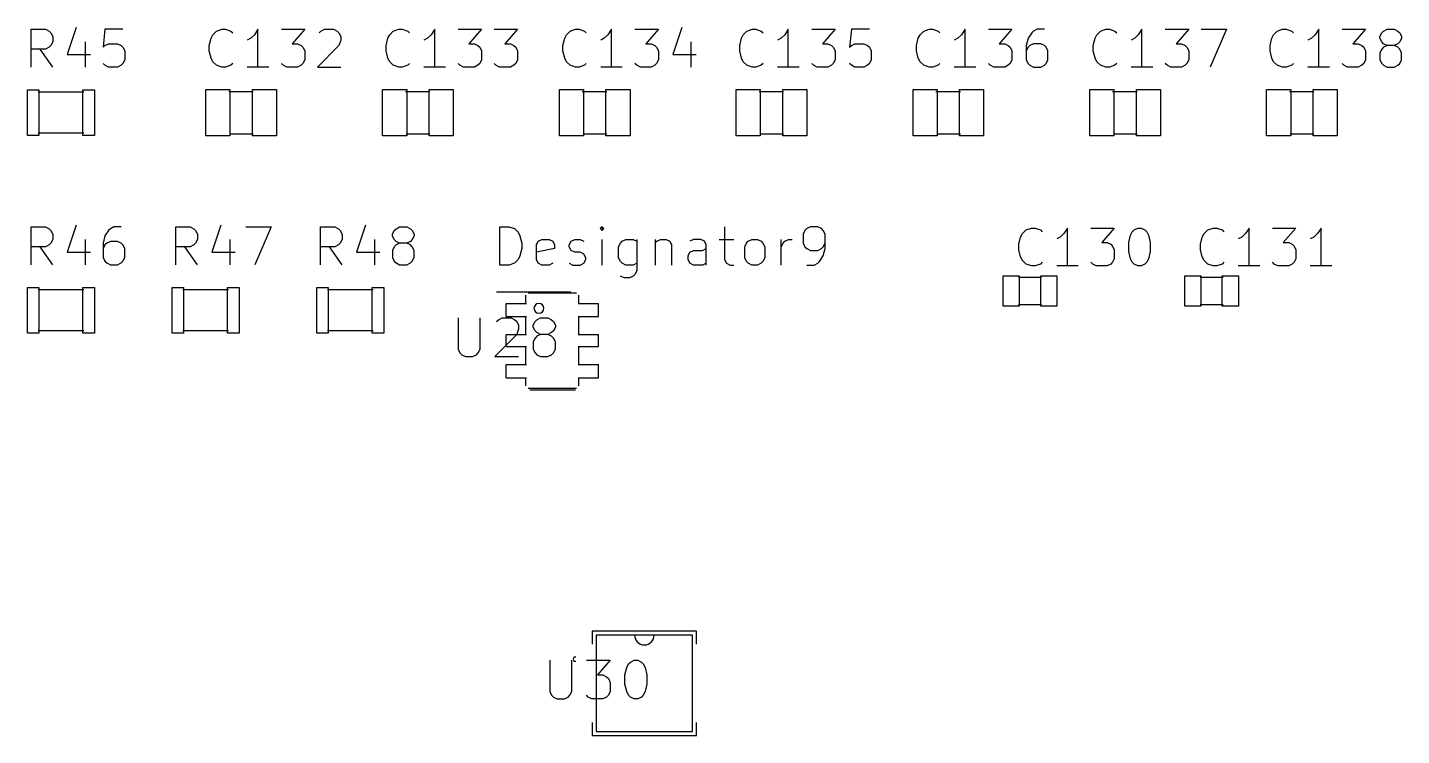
# Model space of a CAD drawing. Header units: millimetres. Extents: x 0 to 280, y -704 to 300.
# Drawn here: x 0.86 to 43.61, y -298.98 to -276.95 of the extents above; entities that cross this region are included whole.
import ezdxf

# ---------------------------------------------------------------- set-up
doc = ezdxf.new("R2010")
doc.units = ezdxf.units.MM
doc.layers.add('F.Fab', color=9, linetype='CONTINUOUS', true_color=0xafafaf)
doc.layers.add('F.Silkscreen', color=41, linetype='CONTINUOUS', true_color=0xf2eda1)

msp = doc.modelspace()

# ---------------------------------------------------------------- linework, layer by layer
at = {"layer": 'F.Fab', "linetype": 'CONTINUOUS'}
for p, q in [((0.8586, -280.3112), (0.8586, -278.8888)), ((0.8586, -278.8888), (1.2142, -278.8888)), ((2.6112, -278.965), (1.1888, -278.965)), ((1.2142, -278.8888), (1.2142, -280.3112)), ((2.5858, -280.3112), (2.5858, -278.8888)), ((2.5858, -278.8888), (2.9414, -278.8888)), ((2.9414, -278.8888), (2.9414, -280.3112)), ((6.4078, -280.3239), (6.4078, -278.8738)), ((6.4078, -278.8738), (7.1579, -278.8738)), ((7.119, -278.94), (7.881, -278.94)), ((7.1579, -278.8738), (7.1579, -280.3239)), ((7.8556, -280.3239), (7.8556, -278.8738)), ((7.8556, -278.8738), (8.6057, -278.8738)), ((8.6057, -278.8738), (8.6057, -280.3239)), ((11.9078, -280.3239), (11.9078, -278.8738)), ((11.9078, -278.8738), (12.6579, -278.8738)), ((12.619, -278.94), (13.381, -278.94)), ((12.6579, -278.8738), (12.6579, -280.3239)), ((13.3556, -280.3239), (13.3556, -278.8738)), ((13.3556, -278.8738), (14.1057, -278.8738)), ((14.1057, -278.8738), (14.1057, -280.3239)), ((17.4078, -280.3239), (17.4078, -278.8738)), ((17.4078, -278.8738), (18.1579, -278.8738)), ((18.119, -278.94), (18.881, -278.94)), ((18.1579, -278.8738), (18.1579, -280.3239)), ((18.8556, -280.3239), (18.8556, -278.8738)), ((18.8556, -278.8738), (19.6057, -278.8738)), ((19.6057, -278.8738), (19.6057, -280.3239)), ((22.9078, -280.3239), (22.9078, -278.8738)), ((22.9078, -278.8738), (23.6579, -278.8738)), ((23.619, -278.94), (24.381, -278.94)), ((23.6579, -278.8738), (23.6579, -280.3239)), ((24.3556, -280.3239), (24.3556, -278.8738)), ((24.3556, -278.8738), (25.1057, -278.8738)), ((25.1057, -278.8738), (25.1057, -280.3239)), ((28.4078, -280.3239), (28.4078, -278.8738)), ((28.4078, -278.8738), (29.1579, -278.8738)), ((29.119, -278.94), (29.881, -278.94)), ((29.1579, -278.8738), (29.1579, -280.3239)), ((29.8556, -280.3239), (29.8556, -278.8738)), ((29.8556, -278.8738), (30.6057, -278.8738)), ((30.6057, -278.8738), (30.6057, -280.3239)), ((33.9078, -280.3239), (33.9078, -278.8738)), ((33.9078, -278.8738), (34.6579, -278.8738)), ((34.619, -278.94), (35.381, -278.94)), ((34.6579, -278.8738), (34.6579, -280.3239)), ((35.3556, -280.3239), (35.3556, -278.8738)), ((35.3556, -278.8738), (36.1057, -278.8738)), ((36.1057, -278.8738), (36.1057, -280.3239)), ((39.4078, -280.3239), (39.4078, -278.8738)), ((39.4078, -278.8738), (40.1579, -278.8738)), ((40.119, -278.94), (40.881, -278.94)), ((40.1579, -278.8738), (40.1579, -280.3239)), ((40.8556, -280.3239), (40.8556, -278.8738)), ((40.8556, -278.8738), (41.6057, -278.8738)), ((41.6057, -278.8738), (41.6057, -280.3239)), ((1.2142, -280.3112), (0.8586, -280.3112)), ((2.6112, -280.235), (1.1888, -280.235)), ((2.9414, -280.3112), (2.5858, -280.3112)), ((7.1579, -280.3239), (6.4078, -280.3239)), ((7.144, -280.26), (7.881, -280.26)), ((8.6057, -280.3239), (7.8556, -280.3239)), ((12.6579, -280.3239), (11.9078, -280.3239)), ((12.644, -280.26), (13.381, -280.26)), ((14.1057, -280.3239), (13.3556, -280.3239)), ((18.1579, -280.3239), (17.4078, -280.3239)), ((18.144, -280.26), (18.881, -280.26)), ((19.6057, -280.3239), (18.8556, -280.3239)), ((23.6579, -280.3239), (22.9078, -280.3239)), ((23.644, -280.26), (24.381, -280.26)), ((25.1057, -280.3239), (24.3556, -280.3239)), ((29.1579, -280.3239), (28.4078, -280.3239)), ((29.144, -280.26), (29.881, -280.26)), ((30.6057, -280.3239), (29.8556, -280.3239)), ((34.6579, -280.3239), (33.9078, -280.3239)), ((34.644, -280.26), (35.381, -280.26)), ((36.1057, -280.3239), (35.3556, -280.3239)), ((40.1579, -280.3239), (39.4078, -280.3239)), ((40.144, -280.26), (40.881, -280.26)), ((41.6057, -280.3239), (40.8556, -280.3239)), ((31.2118, -285.6199), (31.2118, -284.6699)), ((31.2118, -284.6699), (31.7119, -284.6699)), ((31.7119, -284.6699), (31.7119, -285.6199)), ((32.3802, -285.6199), (32.3802, -284.6699)), ((32.3802, -284.6699), (32.8803, -284.6699)), ((32.8803, -284.6699), (32.8803, -285.6199)), ((36.8618, -285.6199), (36.8618, -284.6699)), ((36.8618, -284.6699), (37.3619, -284.6699)), ((37.3619, -284.6699), (37.3619, -285.6199)), ((38.0302, -285.6199), (38.0302, -284.6699)), ((38.0302, -284.6699), (38.5303, -284.6699)), ((38.5303, -284.6699), (38.5303, -285.6199)), ((0.8586, -286.4612), (0.8586, -285.0388)), ((0.8586, -285.0388), (1.2142, -285.0388)), ((2.6112, -285.115), (1.1888, -285.115)), ((1.2142, -285.0388), (1.2142, -286.4612)), ((2.5858, -286.4612), (2.5858, -285.0388)), ((2.5858, -285.0388), (2.9414, -285.0388)), ((2.9414, -285.0388), (2.9414, -286.4612)), ((5.3586, -286.4612), (5.3586, -285.0388)), ((5.3586, -285.0388), (5.7142, -285.0388)), ((7.1112, -285.115), (5.6888, -285.115)), ((5.7142, -285.0388), (5.7142, -286.4612)), ((7.0858, -286.4612), (7.0858, -285.0388)), ((7.0858, -285.0388), (7.4414, -285.0388)), ((7.4414, -285.0388), (7.4414, -286.4612)), ((9.8586, -286.4612), (9.8586, -285.0388)), ((9.8586, -285.0388), (10.2142, -285.0388)), ((11.6112, -285.115), (10.1888, -285.115)), ((10.2142, -285.0388), (10.2142, -286.4612)), ((11.5858, -286.4612), (11.5858, -285.0388)), ((11.5858, -285.0388), (11.9414, -285.0388)), ((11.9414, -285.0388), (11.9414, -286.4612)), ((31.694, -284.718), (32.406, -284.718)), ((37.344, -284.718), (38.056, -284.718)), ((15.7522, -285.5316), (16.3618, -285.5316)), ((15.7522, -285.938), (15.7522, -285.5316)), ((16.3618, -285.5316), (16.3618, -285.2776)), ((16.3618, -285.5316), (16.3872, -285.5316)), ((16.438, -285.2014), (17.9366, -285.2014)), ((17.9874, -285.5316), (18.0128, -285.5316)), ((18.0128, -285.5316), (18.0128, -285.2776)), ((18.0128, -285.5316), (18.6224, -285.5316)), ((18.6224, -285.938), (18.6224, -285.5316)), ((15.7522, -285.938), (16.3618, -285.938)), ((16.3618, -285.938), (16.3872, -285.938)), ((16.3618, -286.4968), (16.3618, -285.938)), ((17.9874, -285.938), (18.0128, -285.938)), ((18.0128, -285.938), (18.6224, -285.938)), ((18.0128, -286.4968), (18.0128, -285.938)), ((31.7119, -285.6199), (31.2118, -285.6199)), ((31.694, -285.569), (32.406, -285.569)), ((32.8803, -285.6199), (32.3802, -285.6199)), ((37.3619, -285.6199), (36.8618, -285.6199)), ((37.344, -285.569), (38.056, -285.569)), ((38.5303, -285.6199), (38.0302, -285.6199)), ((2.6112, -286.385), (1.1888, -286.385)), ((7.1112, -286.385), (5.6888, -286.385)), ((11.6112, -286.385), (10.1888, -286.385)), ((14.255849, -285.986245), (14.255849, -286.956356)), ((14.940633, -286.956356), (14.940633, -285.986245)), ((15.454221, -286.100376), (15.511286, -286.04331)), ((15.511286, -286.04331), (15.625417, -285.986245)), ((15.625417, -285.986245), (15.910744, -285.986245)), ((15.910744, -285.986245), (16.024874, -286.04331)), ((16.024874, -286.04331), (16.08194, -286.100376)), ((16.08194, -286.100376), (16.139005, -286.214506)), ((16.139005, -286.328637), (16.08194, -286.499833)), ((16.139005, -286.214506), (16.139005, -286.328637)), ((16.595528, -286.214506), (16.652593, -286.100376)), ((16.595528, -286.271572), (16.595528, -286.214506)), ((16.652593, -286.385702), (16.595528, -286.271572)), ((16.652593, -286.100376), (16.709659, -286.04331)), ((16.709659, -286.442768), (16.652593, -286.385702)), ((16.709659, -286.04331), (16.823789, -285.986245)), ((16.823789, -285.986245), (17.052051, -285.986245)), ((17.052051, -285.986245), (17.166181, -286.04331)), ((17.166181, -286.04331), (17.223247, -286.100376)), ((17.223247, -286.385702), (17.166181, -286.442768)), ((17.223247, -286.100376), (17.280312, -286.214506)), ((17.280312, -286.271572), (17.223247, -286.385702)), ((17.280312, -286.214506), (17.280312, -286.271572)), ((1.2142, -286.4612), (0.8586, -286.4612)), ((2.9414, -286.4612), (2.5858, -286.4612)), ((5.7142, -286.4612), (5.3586, -286.4612)), ((7.4414, -286.4612), (7.0858, -286.4612)), ((10.2142, -286.4612), (9.8586, -286.4612)), ((11.9414, -286.4612), (11.5858, -286.4612)), ((16.08194, -286.499833), (15.397156, -287.184617)), ((15.7522, -286.4968), (16.3618, -286.4968)), ((15.7522, -286.8778), (15.7522, -286.4968)), ((16.3618, -286.4968), (16.3872, -286.4968)), ((16.652593, -286.613964), (16.595528, -286.728094)), ((16.595528, -286.728094), (16.595528, -286.956356)), ((16.709659, -286.556898), (16.652593, -286.613964)), ((16.823789, -286.499833), (16.709659, -286.442768)), ((16.823789, -286.499833), (16.709659, -286.556898)), ((17.052051, -286.499833), (16.823789, -286.499833)), ((17.166181, -286.442768), (17.052051, -286.499833)), ((17.166181, -286.556898), (17.052051, -286.499833)), ((17.223247, -286.613964), (17.166181, -286.556898)), ((17.280312, -286.728094), (17.223247, -286.613964)), ((17.280312, -286.956356), (17.280312, -286.728094)), ((17.9874, -286.4968), (18.0128, -286.4968)), ((18.0128, -286.4968), (18.6224, -286.4968)), ((18.6224, -286.8778), (18.6224, -286.4968)), ((14.255849, -286.956356), (14.312915, -287.070486)), ((14.312915, -287.070486), (14.36998, -287.127552)), ((14.36998, -287.127552), (14.484111, -287.184617)), ((14.484111, -287.184617), (14.712372, -287.184617)), ((14.712372, -287.184617), (14.826503, -287.127552)), ((14.826503, -287.127552), (14.883568, -287.070486)), ((14.883568, -287.070486), (14.940633, -286.956356)), ((15.397156, -287.184617), (16.139005, -287.184617)), ((15.7522, -286.8778), (16.3618, -286.8778)), ((16.3618, -286.8778), (16.3872, -286.8778)), ((16.3618, -287.4366), (16.3618, -286.8778)), ((16.595528, -286.956356), (16.652593, -287.070486)), ((16.652593, -287.070486), (16.709659, -287.127552)), ((16.709659, -287.127552), (16.823789, -287.184617)), ((16.823789, -287.184617), (17.052051, -287.184617)), ((17.052051, -287.184617), (17.166181, -287.127552)), ((17.166181, -287.127552), (17.223247, -287.070486)), ((17.223247, -287.070486), (17.280312, -286.956356)), ((17.9874, -286.8778), (18.0128, -286.8778)), ((18.0128, -286.8778), (18.6224, -286.8778)), ((18.0128, -287.4366), (18.0128, -286.8778)), ((15.7522, -287.4366), (16.3618, -287.4366)), ((15.7522, -287.843), (15.7522, -287.4366)), ((16.3618, -287.4366), (16.3872, -287.4366)), ((17.9874, -287.4366), (18.0128, -287.4366)), ((18.0128, -287.4366), (18.6224, -287.4366)), ((18.6224, -287.843), (18.6224, -287.4366)), ((15.7522, -287.843), (16.3618, -287.843)), ((16.3618, -287.843), (16.3872, -287.843)), ((16.3618, -288.097), (16.3618, -287.843)), ((17.9874, -287.843), (18.0128, -287.843)), ((18.0128, -287.843), (18.6224, -287.843)), ((18.0128, -288.097), (18.0128, -287.843)), ((16.438, -288.1732), (17.9366, -288.1732)), ((18.5514, -295.8514), (18.5514, -298.8486)), ((19.7452, -295.8514), (18.5514, -295.8514)), ((20.3548, -295.8514), (19.7452, -295.8514)), ((21.5486, -295.8514), (20.3548, -295.8514)), ((21.5486, -298.8486), (21.5486, -295.8514)), ((17.105849, -296.636245), (17.105849, -297.606356)), ((17.790633, -297.606356), (17.790633, -296.636245)), ((18.247156, -296.636245), (18.989005, -296.636245)), ((18.989005, -296.636245), (18.589548, -297.092768)), ((19.616724, -296.69331), (19.730855, -296.636245)), ((19.730855, -296.636245), (19.844985, -296.636245)), ((19.844985, -296.636245), (19.959116, -296.69331)), ((19.445528, -297.092768), (19.502593, -296.864506)), ((19.502593, -296.864506), (19.559659, -296.750376)), ((19.559659, -296.750376), (19.616724, -296.69331)), ((19.959116, -296.69331), (20.016181, -296.750376)), ((20.016181, -296.750376), (20.073247, -296.864506)), ((20.073247, -296.864506), (20.130312, -297.092768)), ((18.589548, -297.092768), (18.760744, -297.092768)), ((18.760744, -297.092768), (18.874874, -297.149833)), ((18.874874, -297.149833), (18.93194, -297.206898)), ((18.93194, -297.206898), (18.989005, -297.321029)), ((18.989005, -297.321029), (18.989005, -297.606356)), ((19.445528, -297.378094), (19.445528, -297.092768)), ((19.502593, -297.606356), (19.445528, -297.378094)), ((20.130312, -297.378094), (20.073247, -297.606356)), ((20.130312, -297.092768), (20.130312, -297.378094)), ((17.105849, -297.606356), (17.162915, -297.720486)), ((17.162915, -297.720486), (17.21998, -297.777552)), ((17.21998, -297.777552), (17.334111, -297.834617)), ((17.334111, -297.834617), (17.562372, -297.834617)), ((17.562372, -297.834617), (17.676503, -297.777552)), ((17.676503, -297.777552), (17.733568, -297.720486)), ((17.733568, -297.720486), (17.790633, -297.606356)), ((18.304221, -297.777552), (18.247156, -297.720486)), ((18.418352, -297.834617), (18.304221, -297.777552)), ((18.760744, -297.834617), (18.418352, -297.834617)), ((18.874874, -297.777552), (18.760744, -297.834617)), ((18.93194, -297.720486), (18.874874, -297.777552)), ((18.989005, -297.606356), (18.93194, -297.720486)), ((19.559659, -297.720486), (19.502593, -297.606356)), ((19.616724, -297.777552), (19.559659, -297.720486)), ((19.730855, -297.834617), (19.616724, -297.777552)), ((19.844985, -297.834617), (19.730855, -297.834617)), ((19.959116, -297.777552), (19.844985, -297.834617)), ((20.016181, -297.720486), (19.959116, -297.777552)), ((20.073247, -297.606356), (20.016181, -297.720486)), ((18.5514, -298.8486), (21.5486, -298.8486))]:
    msp.add_line(p, q, dxfattribs=at)
at = {"layer": 'F.Fab'}
for centre, radius, start, end in [((16.7682, -285.684), 0.1524, 0, 180), ((16.7682, -285.684), 0.1524, -180, 0), ((20.05, -295.8514), 0.3048, -180, 0)]:
    msp.add_arc(centre, radius, start, end, dxfattribs=at)
at = {"layer": 'F.Silkscreen', "linetype": 'CONTINUOUS'}
for p, q in [((2.372248, -276.948602), (2.092122, -277.788979)), ((21.213254, -276.948602), (20.933128, -277.788979)), ((0.971619, -278.181155), (0.971619, -277.004627)), ((0.971619, -277.004627), (1.41982, -277.004627)), ((1.41982, -277.004627), (1.531871, -277.060652)), ((1.531871, -277.060652), (1.587896, -277.116677)), ((1.587896, -277.116677), (1.643921, -277.228727)), ((1.643921, -277.396803), (1.587896, -277.508853)), ((1.643921, -277.228727), (1.643921, -277.396803)), ((2.652374, -277.396803), (2.652374, -278.181155)), ((3.26865, -277.004627), (3.212625, -277.564878)), ((3.828902, -277.004627), (3.26865, -277.004627)), ((6.515594, -277.508853), (6.571619, -277.284752)), ((6.571619, -277.284752), (6.627644, -277.172702)), ((6.627644, -277.172702), (6.739695, -277.060652)), ((6.739695, -277.060652), (6.90777, -277.004627)), ((6.90777, -277.004627), (7.01982, -277.004627)), ((7.01982, -277.004627), (7.187896, -277.060652)), ((7.187896, -277.060652), (7.243921, -277.116677)), ((7.804172, -277.284752), (7.692122, -277.340778)), ((7.916223, -277.172702), (7.804172, -277.284752)), ((8.028273, -277.004627), (7.916223, -277.172702)), ((8.028273, -278.181155), (8.028273, -277.004627)), ((8.7566, -277.004627), (9.484927, -277.004627)), ((9.484927, -277.004627), (9.092751, -277.452828)), ((9.933128, -277.116677), (9.989153, -277.060652)), ((9.989153, -277.060652), (10.101204, -277.004627)), ((10.101204, -277.004627), (10.381329, -277.004627)), ((10.381329, -277.004627), (10.49338, -277.060652)), ((10.49338, -277.060652), (10.549405, -277.116677)), ((10.549405, -277.116677), (10.60543, -277.228727)), ((10.60543, -277.340778), (10.549405, -277.508853)), ((10.60543, -277.228727), (10.60543, -277.340778)), ((12.015594, -277.508853), (12.071619, -277.284752)), ((12.071619, -277.284752), (12.127644, -277.172702)), ((12.127644, -277.172702), (12.239695, -277.060652)), ((12.239695, -277.060652), (12.40777, -277.004627)), ((12.40777, -277.004627), (12.51982, -277.004627)), ((12.51982, -277.004627), (12.687896, -277.060652)), ((12.687896, -277.060652), (12.743921, -277.116677)), ((13.304172, -277.284752), (13.192122, -277.340778)), ((13.416223, -277.172702), (13.304172, -277.284752)), ((13.528273, -277.004627), (13.416223, -277.172702)), ((13.528273, -278.181155), (13.528273, -277.004627)), ((14.2566, -277.004627), (14.984927, -277.004627)), ((14.984927, -277.004627), (14.592751, -277.452828)), ((15.377103, -277.004627), (16.10543, -277.004627)), ((16.10543, -277.004627), (15.713254, -277.452828)), ((17.515594, -277.508853), (17.571619, -277.284752)), ((17.571619, -277.284752), (17.627644, -277.172702)), ((17.627644, -277.172702), (17.739695, -277.060652)), ((17.739695, -277.060652), (17.90777, -277.004627)), ((17.90777, -277.004627), (18.01982, -277.004627)), ((18.01982, -277.004627), (18.187896, -277.060652)), ((18.187896, -277.060652), (18.243921, -277.116677)), ((18.804172, -277.284752), (18.692122, -277.340778)), ((18.916223, -277.172702), (18.804172, -277.284752)), ((19.028273, -277.004627), (18.916223, -277.172702)), ((19.028273, -278.181155), (19.028273, -277.004627)), ((19.7566, -277.004627), (20.484927, -277.004627)), ((20.484927, -277.004627), (20.092751, -277.452828)), ((21.49338, -277.396803), (21.49338, -278.181155)), ((23.015594, -277.508853), (23.071619, -277.284752)), ((23.071619, -277.284752), (23.127644, -277.172702)), ((23.127644, -277.172702), (23.239695, -277.060652)), ((23.239695, -277.060652), (23.40777, -277.004627)), ((23.40777, -277.004627), (23.51982, -277.004627)), ((23.51982, -277.004627), (23.687896, -277.060652)), ((23.687896, -277.060652), (23.743921, -277.116677)), ((24.304172, -277.284752), (24.192122, -277.340778)), ((24.416223, -277.172702), (24.304172, -277.284752)), ((24.528273, -277.004627), (24.416223, -277.172702)), ((24.528273, -278.181155), (24.528273, -277.004627)), ((25.2566, -277.004627), (25.984927, -277.004627)), ((25.984927, -277.004627), (25.592751, -277.452828)), ((26.489153, -277.004627), (26.433128, -277.564878)), ((27.049405, -277.004627), (26.489153, -277.004627)), ((28.515594, -277.508853), (28.571619, -277.284752)), ((28.571619, -277.284752), (28.627644, -277.172702)), ((28.627644, -277.172702), (28.739695, -277.060652)), ((28.739695, -277.060652), (28.90777, -277.004627)), ((28.90777, -277.004627), (29.01982, -277.004627)), ((29.01982, -277.004627), (29.187896, -277.060652)), ((29.187896, -277.060652), (29.243921, -277.116677)), ((29.804172, -277.284752), (29.692122, -277.340778)), ((29.916223, -277.172702), (29.804172, -277.284752)), ((30.028273, -277.004627), (29.916223, -277.172702)), ((30.028273, -278.181155), (30.028273, -277.004627)), ((30.7566, -277.004627), (31.484927, -277.004627)), ((31.484927, -277.004627), (31.092751, -277.452828)), ((31.989153, -277.284752), (31.933128, -277.508853)), ((32.101204, -277.116677), (31.989153, -277.284752)), ((32.157229, -277.060652), (32.101204, -277.116677)), ((32.269279, -277.004627), (32.157229, -277.060652)), ((32.49338, -277.004627), (32.269279, -277.004627)), ((34.015594, -277.508853), (34.071619, -277.284752)), ((34.071619, -277.284752), (34.127644, -277.172702)), ((34.127644, -277.172702), (34.239695, -277.060652)), ((34.239695, -277.060652), (34.40777, -277.004627)), ((34.40777, -277.004627), (34.51982, -277.004627)), ((34.51982, -277.004627), (34.687896, -277.060652)), ((34.687896, -277.060652), (34.743921, -277.116677)), ((35.304172, -277.284752), (35.192122, -277.340778)), ((35.416223, -277.172702), (35.304172, -277.284752)), ((35.528273, -277.004627), (35.416223, -277.172702)), ((35.528273, -278.181155), (35.528273, -277.004627)), ((36.2566, -277.004627), (36.984927, -277.004627)), ((36.984927, -277.004627), (36.592751, -277.452828)), ((37.377103, -277.004627), (38.161455, -277.004627)), ((38.161455, -277.004627), (37.657229, -278.181155)), ((39.515594, -277.508853), (39.571619, -277.284752)), ((39.571619, -277.284752), (39.627644, -277.172702)), ((39.627644, -277.172702), (39.739695, -277.060652)), ((39.739695, -277.060652), (39.90777, -277.004627)), ((39.90777, -277.004627), (40.01982, -277.004627)), ((40.01982, -277.004627), (40.187896, -277.060652)), ((40.187896, -277.060652), (40.243921, -277.116677)), ((40.804172, -277.284752), (40.692122, -277.340778)), ((40.916223, -277.172702), (40.804172, -277.284752)), ((41.028273, -277.004627), (40.916223, -277.172702)), ((41.028273, -278.181155), (41.028273, -277.004627)), ((41.7566, -277.004627), (42.484927, -277.004627)), ((42.484927, -277.004627), (42.092751, -277.452828)), ((42.933128, -277.228727), (42.989153, -277.116677)), ((42.933128, -277.284752), (42.933128, -277.228727)), ((42.989153, -277.396803), (42.933128, -277.284752)), ((42.989153, -277.116677), (43.045178, -277.060652)), ((43.045178, -277.452828), (42.989153, -277.396803)), ((43.045178, -277.060652), (43.157229, -277.004627)), ((43.157229, -277.004627), (43.381329, -277.004627)), ((43.381329, -277.004627), (43.49338, -277.060652)), ((43.49338, -277.060652), (43.549405, -277.116677)), ((43.549405, -277.396803), (43.49338, -277.452828)), ((43.549405, -277.116677), (43.60543, -277.228727)), ((43.60543, -277.284752), (43.549405, -277.396803)), ((43.60543, -277.228727), (43.60543, -277.284752)), ((1.41982, -277.620903), (0.971619, -277.620903)), ((1.643921, -278.181155), (1.251745, -277.620903)), ((1.531871, -277.564878), (1.41982, -277.620903)), ((1.587896, -277.508853), (1.531871, -277.564878)), ((2.092122, -277.788979), (2.820449, -277.788979)), ((3.212625, -277.564878), (3.26865, -277.508853)), ((3.26865, -277.508853), (3.380701, -277.452828)), ((3.380701, -277.452828), (3.660826, -277.452828)), ((3.660826, -277.452828), (3.772877, -277.508853)), ((3.772877, -277.508853), (3.828902, -277.564878)), ((3.828902, -277.564878), (3.884927, -277.676928)), ((3.884927, -277.676928), (3.884927, -277.957054)), ((6.515594, -277.676928), (6.515594, -277.508853)), ((6.571619, -277.901029), (6.515594, -277.676928)), ((9.092751, -277.452828), (9.260826, -277.452828)), ((9.260826, -277.452828), (9.372877, -277.508853)), ((9.372877, -277.508853), (9.428902, -277.564878)), ((9.428902, -277.564878), (9.484927, -277.676928)), ((9.484927, -277.676928), (9.484927, -277.957054)), ((10.549405, -277.508853), (9.877103, -278.181155)), ((12.015594, -277.676928), (12.015594, -277.508853)), ((12.071619, -277.901029), (12.015594, -277.676928)), ((14.592751, -277.452828), (14.760826, -277.452828)), ((14.760826, -277.452828), (14.872877, -277.508853)), ((14.872877, -277.508853), (14.928902, -277.564878)), ((14.928902, -277.564878), (14.984927, -277.676928)), ((14.984927, -277.676928), (14.984927, -277.957054)), ((15.713254, -277.452828), (15.881329, -277.452828)), ((15.881329, -277.452828), (15.99338, -277.508853)), ((15.99338, -277.508853), (16.049405, -277.564878)), ((16.049405, -277.564878), (16.10543, -277.676928)), ((16.10543, -277.676928), (16.10543, -277.957054)), ((17.515594, -277.676928), (17.515594, -277.508853)), ((17.571619, -277.901029), (17.515594, -277.676928)), ((20.092751, -277.452828), (20.260826, -277.452828)), ((20.260826, -277.452828), (20.372877, -277.508853)), ((20.372877, -277.508853), (20.428902, -277.564878)), ((20.428902, -277.564878), (20.484927, -277.676928)), ((20.484927, -277.676928), (20.484927, -277.957054)), ((20.933128, -277.788979), (21.661455, -277.788979)), ((23.015594, -277.676928), (23.015594, -277.508853)), ((23.071619, -277.901029), (23.015594, -277.676928)), ((25.592751, -277.452828), (25.760826, -277.452828)), ((25.760826, -277.452828), (25.872877, -277.508853)), ((25.872877, -277.508853), (25.928902, -277.564878)), ((25.928902, -277.564878), (25.984927, -277.676928)), ((25.984927, -277.676928), (25.984927, -277.957054)), ((26.433128, -277.564878), (26.489153, -277.508853)), ((26.489153, -277.508853), (26.601204, -277.452828)), ((26.601204, -277.452828), (26.881329, -277.452828)), ((26.881329, -277.452828), (26.99338, -277.508853)), ((26.99338, -277.508853), (27.049405, -277.564878)), ((27.049405, -277.564878), (27.10543, -277.676928)), ((27.10543, -277.676928), (27.10543, -277.957054)), ((28.515594, -277.676928), (28.515594, -277.508853)), ((28.571619, -277.901029), (28.515594, -277.676928)), ((31.092751, -277.452828), (31.260826, -277.452828)), ((31.260826, -277.452828), (31.372877, -277.508853)), ((31.372877, -277.508853), (31.428902, -277.564878)), ((31.428902, -277.564878), (31.484927, -277.676928)), ((31.484927, -277.676928), (31.484927, -277.957054)), ((31.933128, -277.508853), (31.933128, -277.957054)), ((31.989153, -277.564878), (31.933128, -277.676928)), ((32.045178, -277.508853), (31.989153, -277.564878)), ((32.157229, -277.452828), (32.045178, -277.508853)), ((32.381329, -277.452828), (32.157229, -277.452828)), ((32.49338, -277.508853), (32.381329, -277.452828)), ((32.549405, -277.564878), (32.49338, -277.508853)), ((32.60543, -277.676928), (32.549405, -277.564878)), ((32.60543, -277.957054), (32.60543, -277.676928)), ((34.015594, -277.676928), (34.015594, -277.508853)), ((34.071619, -277.901029), (34.015594, -277.676928)), ((36.592751, -277.452828), (36.760826, -277.452828)), ((36.760826, -277.452828), (36.872877, -277.508853)), ((36.872877, -277.508853), (36.928902, -277.564878)), ((36.928902, -277.564878), (36.984927, -277.676928)), ((36.984927, -277.676928), (36.984927, -277.957054)), ((39.515594, -277.676928), (39.515594, -277.508853)), ((39.571619, -277.901029), (39.515594, -277.676928)), ((42.092751, -277.452828), (42.260826, -277.452828)), ((42.260826, -277.452828), (42.372877, -277.508853)), ((42.372877, -277.508853), (42.428902, -277.564878)), ((42.428902, -277.564878), (42.484927, -277.676928)), ((42.484927, -277.676928), (42.484927, -277.957054)), ((42.989153, -277.620903), (42.933128, -277.732954)), ((42.933128, -277.732954), (42.933128, -277.957054)), ((43.045178, -277.564878), (42.989153, -277.620903)), ((43.157229, -277.508853), (43.045178, -277.452828)), ((43.157229, -277.508853), (43.045178, -277.564878)), ((43.381329, -277.508853), (43.157229, -277.508853)), ((43.49338, -277.452828), (43.381329, -277.508853)), ((43.49338, -277.564878), (43.381329, -277.508853)), ((43.549405, -277.620903), (43.49338, -277.564878)), ((43.60543, -277.732954), (43.549405, -277.620903)), ((43.60543, -277.957054), (43.60543, -277.732954)), ((3.26865, -278.12513), (3.212625, -278.069104)), ((3.380701, -278.181155), (3.26865, -278.12513)), ((3.660826, -278.181155), (3.380701, -278.181155)), ((3.772877, -278.12513), (3.660826, -278.181155)), ((3.828902, -278.069104), (3.772877, -278.12513)), ((3.884927, -277.957054), (3.828902, -278.069104)), ((6.627644, -278.013079), (6.571619, -277.901029)), ((6.739695, -278.12513), (6.627644, -278.013079)), ((6.90777, -278.181155), (6.739695, -278.12513)), ((7.01982, -278.181155), (6.90777, -278.181155)), ((7.187896, -278.12513), (7.01982, -278.181155)), ((7.243921, -278.069104), (7.187896, -278.12513)), ((8.364424, -278.181155), (7.692122, -278.181155)), ((8.812625, -278.12513), (8.7566, -278.069104)), ((8.924675, -278.181155), (8.812625, -278.12513)), ((9.260826, -278.181155), (8.924675, -278.181155)), ((9.372877, -278.12513), (9.260826, -278.181155)), ((9.428902, -278.069104), (9.372877, -278.12513)), ((9.484927, -277.957054), (9.428902, -278.069104)), ((9.877103, -278.181155), (10.60543, -278.181155)), ((12.127644, -278.013079), (12.071619, -277.901029)), ((12.239695, -278.12513), (12.127644, -278.013079)), ((12.40777, -278.181155), (12.239695, -278.12513)), ((12.51982, -278.181155), (12.40777, -278.181155)), ((12.687896, -278.12513), (12.51982, -278.181155)), ((12.743921, -278.069104), (12.687896, -278.12513)), ((13.864424, -278.181155), (13.192122, -278.181155)), ((14.312625, -278.12513), (14.2566, -278.069104)), ((14.424675, -278.181155), (14.312625, -278.12513)), ((14.760826, -278.181155), (14.424675, -278.181155)), ((14.872877, -278.12513), (14.760826, -278.181155)), ((14.928902, -278.069104), (14.872877, -278.12513)), ((14.984927, -277.957054), (14.928902, -278.069104)), ((15.433128, -278.12513), (15.377103, -278.069104)), ((15.545178, -278.181155), (15.433128, -278.12513)), ((15.881329, -278.181155), (15.545178, -278.181155)), ((15.99338, -278.12513), (15.881329, -278.181155)), ((16.049405, -278.069104), (15.99338, -278.12513)), ((16.10543, -277.957054), (16.049405, -278.069104)), ((17.627644, -278.013079), (17.571619, -277.901029)), ((17.739695, -278.12513), (17.627644, -278.013079)), ((17.90777, -278.181155), (17.739695, -278.12513)), ((18.01982, -278.181155), (17.90777, -278.181155)), ((18.187896, -278.12513), (18.01982, -278.181155)), ((18.243921, -278.069104), (18.187896, -278.12513)), ((19.364424, -278.181155), (18.692122, -278.181155)), ((19.812625, -278.12513), (19.7566, -278.069104)), ((19.924675, -278.181155), (19.812625, -278.12513)), ((20.260826, -278.181155), (19.924675, -278.181155)), ((20.372877, -278.12513), (20.260826, -278.181155)), ((20.428902, -278.069104), (20.372877, -278.12513)), ((20.484927, -277.957054), (20.428902, -278.069104)), ((23.127644, -278.013079), (23.071619, -277.901029)), ((23.239695, -278.12513), (23.127644, -278.013079)), ((23.40777, -278.181155), (23.239695, -278.12513)), ((23.51982, -278.181155), (23.40777, -278.181155)), ((23.687896, -278.12513), (23.51982, -278.181155)), ((23.743921, -278.069104), (23.687896, -278.12513)), ((24.864424, -278.181155), (24.192122, -278.181155)), ((25.312625, -278.12513), (25.2566, -278.069104)), ((25.424675, -278.181155), (25.312625, -278.12513)), ((25.760826, -278.181155), (25.424675, -278.181155)), ((25.872877, -278.12513), (25.760826, -278.181155)), ((25.928902, -278.069104), (25.872877, -278.12513)), ((25.984927, -277.957054), (25.928902, -278.069104)), ((26.489153, -278.12513), (26.433128, -278.069104)), ((26.601204, -278.181155), (26.489153, -278.12513)), ((26.881329, -278.181155), (26.601204, -278.181155)), ((26.99338, -278.12513), (26.881329, -278.181155)), ((27.049405, -278.069104), (26.99338, -278.12513)), ((27.10543, -277.957054), (27.049405, -278.069104)), ((28.627644, -278.013079), (28.571619, -277.901029)), ((28.739695, -278.12513), (28.627644, -278.013079)), ((28.90777, -278.181155), (28.739695, -278.12513)), ((29.01982, -278.181155), (28.90777, -278.181155)), ((29.187896, -278.12513), (29.01982, -278.181155)), ((29.243921, -278.069104), (29.187896, -278.12513)), ((30.364424, -278.181155), (29.692122, -278.181155)), ((30.812625, -278.12513), (30.7566, -278.069104)), ((30.924675, -278.181155), (30.812625, -278.12513)), ((31.260826, -278.181155), (30.924675, -278.181155)), ((31.372877, -278.12513), (31.260826, -278.181155)), ((31.428902, -278.069104), (31.372877, -278.12513)), ((31.484927, -277.957054), (31.428902, -278.069104)), ((31.933128, -277.957054), (31.989153, -278.069104)), ((31.989153, -278.069104), (32.045178, -278.12513)), ((32.045178, -278.12513), (32.157229, -278.181155)), ((32.157229, -278.181155), (32.381329, -278.181155)), ((32.381329, -278.181155), (32.49338, -278.12513)), ((32.49338, -278.12513), (32.549405, -278.069104)), ((32.549405, -278.069104), (32.60543, -277.957054)), ((34.127644, -278.013079), (34.071619, -277.901029)), ((34.239695, -278.12513), (34.127644, -278.013079)), ((34.40777, -278.181155), (34.239695, -278.12513)), ((34.51982, -278.181155), (34.40777, -278.181155)), ((34.687896, -278.12513), (34.51982, -278.181155)), ((34.743921, -278.069104), (34.687896, -278.12513)), ((35.864424, -278.181155), (35.192122, -278.181155)), ((36.312625, -278.12513), (36.2566, -278.069104)), ((36.424675, -278.181155), (36.312625, -278.12513)), ((36.760826, -278.181155), (36.424675, -278.181155)), ((36.872877, -278.12513), (36.760826, -278.181155)), ((36.928902, -278.069104), (36.872877, -278.12513)), ((36.984927, -277.957054), (36.928902, -278.069104)), ((39.627644, -278.013079), (39.571619, -277.901029)), ((39.739695, -278.12513), (39.627644, -278.013079)), ((39.90777, -278.181155), (39.739695, -278.12513)), ((40.01982, -278.181155), (39.90777, -278.181155)), ((40.187896, -278.12513), (40.01982, -278.181155)), ((40.243921, -278.069104), (40.187896, -278.12513)), ((41.364424, -278.181155), (40.692122, -278.181155)), ((41.812625, -278.12513), (41.7566, -278.069104)), ((41.924675, -278.181155), (41.812625, -278.12513)), ((42.260826, -278.181155), (41.924675, -278.181155)), ((42.372877, -278.12513), (42.260826, -278.181155)), ((42.428902, -278.069104), (42.372877, -278.12513)), ((42.484927, -277.957054), (42.428902, -278.069104)), ((42.933128, -277.957054), (42.989153, -278.069104)), ((42.989153, -278.069104), (43.045178, -278.12513)), ((43.045178, -278.12513), (43.157229, -278.181155)), ((43.157229, -278.181155), (43.381329, -278.181155)), ((43.381329, -278.181155), (43.49338, -278.12513)), ((43.49338, -278.12513), (43.549405, -278.069104)), ((43.549405, -278.069104), (43.60543, -277.957054)), ((0.971619, -284.331155), (0.971619, -283.154627)), ((0.971619, -283.154627), (1.41982, -283.154627)), ((1.41982, -283.154627), (1.531871, -283.210652)), ((1.531871, -283.210652), (1.587896, -283.266677)), ((1.587896, -283.266677), (1.643921, -283.378727)), ((1.643921, -283.378727), (1.643921, -283.546803)), ((2.372248, -283.098602), (2.092122, -283.938979)), ((3.380701, -283.266677), (3.26865, -283.434752)), ((3.436726, -283.210652), (3.380701, -283.266677)), ((3.548776, -283.154627), (3.436726, -283.210652)), ((3.772877, -283.154627), (3.548776, -283.154627)), ((5.471619, -284.331155), (5.471619, -283.154627)), ((5.471619, -283.154627), (5.91982, -283.154627)), ((5.91982, -283.154627), (6.031871, -283.210652)), ((6.031871, -283.210652), (6.087896, -283.266677)), ((6.087896, -283.266677), (6.143921, -283.378727)), ((6.143921, -283.378727), (6.143921, -283.546803)), ((6.872248, -283.098602), (6.592122, -283.938979)), ((7.6566, -283.154627), (8.440952, -283.154627)), ((8.440952, -283.154627), (7.936726, -284.331155)), ((9.971619, -284.331155), (9.971619, -283.154627)), ((9.971619, -283.154627), (10.41982, -283.154627)), ((10.41982, -283.154627), (10.531871, -283.210652)), ((10.531871, -283.210652), (10.587896, -283.266677)), ((10.587896, -283.266677), (10.643921, -283.378727)), ((10.643921, -283.378727), (10.643921, -283.546803)), ((11.372248, -283.098602), (11.092122, -283.938979)), ((12.212625, -283.378727), (12.26865, -283.266677)), ((12.212625, -283.434752), (12.212625, -283.378727)), ((12.26865, -283.266677), (12.324675, -283.210652)), ((12.324675, -283.210652), (12.436726, -283.154627)), ((12.436726, -283.154627), (12.660826, -283.154627)), ((12.660826, -283.154627), (12.772877, -283.210652)), ((12.772877, -283.210652), (12.828902, -283.266677)), ((12.828902, -283.266677), (12.884927, -283.378727)), ((12.884927, -283.378727), (12.884927, -283.434752)), ((15.553169, -284.340138), (15.553169, -283.146338)), ((15.553169, -283.146338), (15.837407, -283.146338)), ((15.837407, -283.146338), (16.00795, -283.203186)), ((16.00795, -283.203186), (16.121645, -283.316881)), ((16.121645, -283.316881), (16.178492, -283.430576)), ((18.736636, -283.146338), (18.679788, -283.203186)), ((18.679788, -283.203186), (18.736636, -283.260033)), ((18.793483, -283.203186), (18.736636, -283.146338)), ((18.736636, -283.146338), (18.736636, -283.260033)), ((18.736636, -283.260033), (18.793483, -283.203186)), ((22.545427, -283.146338), (22.545427, -284.169595)), ((25.046722, -283.260033), (24.989874, -283.373729)), ((24.989874, -283.373729), (24.989874, -283.657967)), ((25.103569, -283.203186), (25.046722, -283.260033)), ((25.217264, -283.146338), (25.103569, -283.203186)), ((25.444655, -283.146338), (25.217264, -283.146338)), ((25.55835, -283.203186), (25.444655, -283.146338)), ((25.615198, -283.260033), (25.55835, -283.203186)), ((25.672045, -283.373729), (25.615198, -283.260033)), ((25.672045, -283.82851), (25.672045, -283.373729)), ((31.756619, -283.469752), (31.812644, -283.357702)), ((31.812644, -283.357702), (31.924695, -283.245652)), ((31.924695, -283.245652), (32.09277, -283.189627)), ((32.09277, -283.189627), (32.20482, -283.189627)), ((32.20482, -283.189627), (32.372896, -283.245652)), ((32.372896, -283.245652), (32.428921, -283.301677)), ((33.101223, -283.357702), (32.989172, -283.469752)), ((33.213273, -283.189627), (33.101223, -283.357702)), ((33.213273, -284.366155), (33.213273, -283.189627)), ((33.9416, -283.189627), (34.669927, -283.189627)), ((34.669927, -283.189627), (34.277751, -283.637828)), ((35.174153, -283.413727), (35.230178, -283.301677)), ((35.230178, -283.301677), (35.286204, -283.245652)), ((35.286204, -283.245652), (35.398254, -283.189627)), ((35.398254, -283.189627), (35.510304, -283.189627)), ((35.510304, -283.189627), (35.622354, -283.245652)), ((35.622354, -283.245652), (35.67838, -283.301677)), ((35.67838, -283.301677), (35.734405, -283.413727)), ((37.406619, -283.469752), (37.462644, -283.357702)), ((37.462644, -283.357702), (37.574695, -283.245652)), ((37.574695, -283.245652), (37.74277, -283.189627)), ((37.74277, -283.189627), (37.85482, -283.189627)), ((37.85482, -283.189627), (38.022896, -283.245652)), ((38.022896, -283.245652), (38.078921, -283.301677)), ((38.751223, -283.357702), (38.639172, -283.469752)), ((38.863273, -283.189627), (38.751223, -283.357702)), ((38.863273, -284.366155), (38.863273, -283.189627)), ((39.5916, -283.189627), (40.319927, -283.189627)), ((40.319927, -283.189627), (39.927751, -283.637828)), ((40.992229, -283.357702), (40.880178, -283.469752)), ((41.104279, -283.189627), (40.992229, -283.357702)), ((41.104279, -284.366155), (41.104279, -283.189627)), ((1.41982, -283.770903), (0.971619, -283.770903)), ((1.643921, -284.331155), (1.251745, -283.770903)), ((1.531871, -283.714878), (1.41982, -283.770903)), ((1.587896, -283.658853), (1.531871, -283.714878)), ((1.643921, -283.546803), (1.587896, -283.658853)), ((2.652374, -283.546803), (2.652374, -284.331155)), ((3.26865, -283.434752), (3.212625, -283.658853)), ((3.212625, -283.658853), (3.212625, -284.107054)), ((3.26865, -283.714878), (3.212625, -283.826928)), ((3.324675, -283.658853), (3.26865, -283.714878)), ((3.436726, -283.602828), (3.324675, -283.658853)), ((3.660826, -283.602828), (3.436726, -283.602828)), ((3.772877, -283.658853), (3.660826, -283.602828)), ((3.828902, -283.714878), (3.772877, -283.658853)), ((3.884927, -283.826928), (3.828902, -283.714878)), ((3.884927, -284.107054), (3.884927, -283.826928)), ((5.91982, -283.770903), (5.471619, -283.770903)), ((6.143921, -284.331155), (5.751745, -283.770903)), ((6.031871, -283.714878), (5.91982, -283.770903)), ((6.087896, -283.658853), (6.031871, -283.714878)), ((6.143921, -283.546803), (6.087896, -283.658853)), ((7.152374, -283.546803), (7.152374, -284.331155)), ((10.41982, -283.770903), (9.971619, -283.770903)), ((10.643921, -284.331155), (10.251745, -283.770903)), ((10.531871, -283.714878), (10.41982, -283.770903)), ((10.587896, -283.658853), (10.531871, -283.714878)), ((10.643921, -283.546803), (10.587896, -283.658853)), ((11.652374, -283.546803), (11.652374, -284.331155)), ((12.26865, -283.546803), (12.212625, -283.434752)), ((12.26865, -283.770903), (12.212625, -283.882954)), ((12.324675, -283.602828), (12.26865, -283.546803)), ((12.324675, -283.714878), (12.26865, -283.770903)), ((12.436726, -283.658853), (12.324675, -283.602828)), ((12.436726, -283.658853), (12.324675, -283.714878)), ((12.660826, -283.658853), (12.436726, -283.658853)), ((12.772877, -283.602828), (12.660826, -283.658853)), ((12.772877, -283.714878), (12.660826, -283.658853)), ((12.828902, -283.546803), (12.772877, -283.602828)), ((12.828902, -283.770903), (12.772877, -283.714878)), ((12.884927, -283.434752), (12.828902, -283.546803)), ((12.884927, -283.882954), (12.828902, -283.770903)), ((16.178492, -283.430576), (16.23534, -283.657967)), ((16.23534, -283.82851), (16.178492, -284.0559)), ((16.23534, -283.657967), (16.23534, -283.82851)), ((16.690121, -283.714814), (16.746969, -283.601119)), ((16.690121, -284.169595), (16.690121, -283.714814)), ((17.258597, -283.82851), (16.690121, -283.942205)), ((16.746969, -283.601119), (16.860664, -283.544271)), ((16.860664, -283.544271), (17.088054, -283.544271)), ((17.088054, -283.544271), (17.20175, -283.601119)), ((17.20175, -283.601119), (17.258597, -283.714814)), ((17.258597, -283.714814), (17.258597, -283.82851)), ((17.713378, -283.714814), (17.770226, -283.601119)), ((17.713378, -283.771662), (17.713378, -283.714814)), ((17.770226, -283.885357), (17.713378, -283.771662)), ((17.770226, -283.601119), (17.883921, -283.544271)), ((17.883921, -283.544271), (18.054464, -283.544271)), ((18.054464, -283.544271), (18.168159, -283.601119)), ((18.736636, -284.340138), (18.736636, -283.544271)), ((19.248264, -283.771662), (19.305112, -283.657967)), ((19.248264, -284.112748), (19.248264, -283.771662)), ((19.305112, -283.657967), (19.361959, -283.601119)), ((19.361959, -283.601119), (19.475654, -283.544271)), ((19.475654, -283.544271), (19.703045, -283.544271)), ((19.703045, -283.544271), (19.81674, -283.601119)), ((19.81674, -283.544271), (19.81674, -284.510681)), ((20.385217, -283.544271), (20.385217, -284.340138)), ((20.385217, -283.657967), (20.442064, -283.601119)), ((20.442064, -283.601119), (20.555759, -283.544271)), ((20.555759, -283.544271), (20.726302, -283.544271)), ((20.726302, -283.544271), (20.839998, -283.601119)), ((20.839998, -283.601119), (20.896845, -283.714814)), ((20.896845, -283.714814), (20.896845, -284.340138)), ((21.579017, -283.544271), (21.465322, -283.601119)), ((21.806407, -283.544271), (21.579017, -283.544271)), ((21.920103, -283.601119), (21.806407, -283.544271)), ((21.863255, -283.885357), (21.97695, -283.82851)), ((21.97695, -283.714814), (21.920103, -283.601119)), ((21.97695, -284.340138), (21.97695, -283.714814)), ((22.374884, -283.544271), (22.829665, -283.544271)), ((23.17075, -283.771662), (23.227598, -283.657967)), ((23.17075, -284.112748), (23.17075, -283.771662)), ((23.227598, -283.657967), (23.284445, -283.601119)), ((23.284445, -283.601119), (23.39814, -283.544271)), ((23.39814, -283.544271), (23.568683, -283.544271)), ((23.568683, -283.544271), (23.682379, -283.601119)), ((23.682379, -283.601119), (23.739226, -283.657967)), ((23.739226, -283.657967), (23.796074, -283.771662)), ((23.796074, -283.771662), (23.796074, -284.112748)), ((24.307703, -284.340138), (24.307703, -283.544271)), ((24.307703, -283.771662), (24.36455, -283.657967)), ((24.36455, -283.657967), (24.421398, -283.601119)), ((24.421398, -283.601119), (24.535093, -283.544271)), ((24.535093, -283.544271), (24.648788, -283.544271)), ((24.989874, -283.657967), (25.046722, -283.771662)), ((25.046722, -283.771662), (25.103569, -283.82851)), ((25.103569, -283.82851), (25.217264, -283.885357)), ((25.444655, -283.885357), (25.55835, -283.82851)), ((25.55835, -283.82851), (25.615198, -283.771662)), ((25.615198, -283.771662), (25.672045, -283.657967)), ((25.615198, -284.0559), (25.672045, -283.82851)), ((31.700594, -283.693853), (31.756619, -283.469752)), ((31.700594, -283.861928), (31.700594, -283.693853)), ((32.989172, -283.469752), (32.877122, -283.525778)), ((34.277751, -283.637828), (34.445826, -283.637828)), ((34.445826, -283.637828), (34.557877, -283.693853)), ((34.557877, -283.693853), (34.613902, -283.749878)), ((34.613902, -283.749878), (34.669927, -283.861928)), ((35.118128, -283.637828), (35.174153, -283.413727)), ((35.118128, -283.917954), (35.118128, -283.637828)), ((35.734405, -283.413727), (35.79043, -283.637828)), ((35.79043, -283.637828), (35.79043, -283.917954)), ((37.350594, -283.693853), (37.406619, -283.469752)), ((37.350594, -283.861928), (37.350594, -283.693853)), ((38.639172, -283.469752), (38.527122, -283.525778)), ((39.927751, -283.637828), (40.095826, -283.637828)), ((40.095826, -283.637828), (40.207877, -283.693853)), ((40.207877, -283.693853), (40.263902, -283.749878)), ((40.263902, -283.749878), (40.319927, -283.861928)), ((40.880178, -283.469752), (40.768128, -283.525778)), ((2.092122, -283.938979), (2.820449, -283.938979)), ((3.212625, -284.107054), (3.26865, -284.219104)), ((3.26865, -284.219104), (3.324675, -284.27513)), ((3.772877, -284.27513), (3.828902, -284.219104)), ((3.828902, -284.219104), (3.884927, -284.107054)), ((6.592122, -283.938979), (7.320449, -283.938979)), ((11.092122, -283.938979), (11.820449, -283.938979)), ((12.212625, -283.882954), (12.212625, -284.107054)), ((12.212625, -284.107054), (12.26865, -284.219104)), ((12.26865, -284.219104), (12.324675, -284.27513)), ((12.772877, -284.27513), (12.828902, -284.219104)), ((12.828902, -284.219104), (12.884927, -284.107054)), ((12.884927, -284.107054), (12.884927, -283.882954)), ((16.121645, -284.169595), (16.00795, -284.283291)), ((16.178492, -284.0559), (16.121645, -284.169595)), ((16.746969, -284.283291), (16.690121, -284.169595)), ((17.883921, -283.942205), (17.770226, -283.885357)), ((18.054464, -283.942205), (17.883921, -283.942205)), ((18.168159, -283.999052), (18.054464, -283.942205)), ((18.225007, -284.112748), (18.168159, -283.999052)), ((18.168159, -284.283291), (18.225007, -284.169595)), ((18.225007, -284.169595), (18.225007, -284.112748)), ((19.305112, -284.226443), (19.248264, -284.112748)), ((19.361959, -284.283291), (19.305112, -284.226443)), ((21.408474, -284.0559), (21.465322, -283.942205)), ((21.408474, -284.169595), (21.408474, -284.0559)), ((21.465322, -284.283291), (21.408474, -284.169595)), ((21.465322, -283.942205), (21.579017, -283.885357)), ((21.579017, -283.885357), (21.863255, -283.885357)), ((22.545427, -284.169595), (22.602274, -284.283291)), ((23.227598, -284.226443), (23.17075, -284.112748)), ((23.284445, -284.283291), (23.227598, -284.226443)), ((23.739226, -284.226443), (23.682379, -284.283291)), ((23.796074, -284.112748), (23.739226, -284.226443)), ((25.217264, -283.885357), (25.444655, -283.885357)), ((25.444655, -284.283291), (25.501503, -284.226443)), ((25.501503, -284.226443), (25.615198, -284.0559)), ((31.756619, -284.086029), (31.700594, -283.861928)), ((31.812644, -284.198079), (31.756619, -284.086029)), ((31.924695, -284.31013), (31.812644, -284.198079)), ((32.428921, -284.254104), (32.372896, -284.31013)), ((33.997625, -284.31013), (33.9416, -284.254104)), ((34.613902, -284.254104), (34.557877, -284.31013)), ((34.669927, -284.142054), (34.613902, -284.254104)), ((34.669927, -283.861928), (34.669927, -284.142054)), ((35.174153, -284.142054), (35.118128, -283.917954)), ((35.230178, -284.254104), (35.174153, -284.142054)), ((35.286204, -284.31013), (35.230178, -284.254104)), ((35.67838, -284.254104), (35.622354, -284.31013)), ((35.734405, -284.142054), (35.67838, -284.254104)), ((35.79043, -283.917954), (35.734405, -284.142054)), ((37.406619, -284.086029), (37.350594, -283.861928)), ((37.462644, -284.198079), (37.406619, -284.086029)), ((37.574695, -284.31013), (37.462644, -284.198079)), ((38.078921, -284.254104), (38.022896, -284.31013)), ((39.647625, -284.31013), (39.5916, -284.254104)), ((40.263902, -284.254104), (40.207877, -284.31013)), ((40.319927, -284.142054), (40.263902, -284.254104)), ((40.319927, -283.861928), (40.319927, -284.142054)), ((3.324675, -284.27513), (3.436726, -284.331155)), ((3.436726, -284.331155), (3.660826, -284.331155)), ((3.660826, -284.331155), (3.772877, -284.27513)), ((12.324675, -284.27513), (12.436726, -284.331155)), ((12.436726, -284.331155), (12.660826, -284.331155)), ((12.660826, -284.331155), (12.772877, -284.27513)), ((15.837407, -284.340138), (15.553169, -284.340138)), ((16.00795, -284.283291), (15.837407, -284.340138)), ((16.860664, -284.340138), (16.746969, -284.283291)), ((17.088054, -284.340138), (16.860664, -284.340138)), ((17.20175, -284.283291), (17.088054, -284.340138)), ((17.713378, -284.283291), (17.827073, -284.340138)), ((17.827073, -284.340138), (18.054464, -284.340138)), ((18.054464, -284.340138), (18.168159, -284.283291)), ((19.418807, -284.738071), (19.305112, -284.681224)), ((19.475654, -284.340138), (19.361959, -284.283291)), ((19.703045, -284.340138), (19.475654, -284.340138)), ((19.703045, -284.681224), (19.58935, -284.738071)), ((19.81674, -284.283291), (19.703045, -284.340138)), ((19.759893, -284.624376), (19.703045, -284.681224)), ((19.81674, -284.510681), (19.759893, -284.624376)), ((21.579017, -284.340138), (21.465322, -284.283291)), ((21.863255, -284.340138), (21.579017, -284.340138)), ((21.97695, -284.283291), (21.863255, -284.340138)), ((22.602274, -284.283291), (22.715969, -284.340138)), ((22.715969, -284.340138), (22.829665, -284.340138)), ((23.39814, -284.340138), (23.284445, -284.283291)), ((23.568683, -284.340138), (23.39814, -284.340138)), ((23.682379, -284.283291), (23.568683, -284.340138)), ((25.103569, -284.340138), (25.33096, -284.340138)), ((25.33096, -284.340138), (25.444655, -284.283291)), ((32.09277, -284.366155), (31.924695, -284.31013)), ((32.20482, -284.366155), (32.09277, -284.366155)), ((32.372896, -284.31013), (32.20482, -284.366155)), ((33.549424, -284.366155), (32.877122, -284.366155)), ((34.109675, -284.366155), (33.997625, -284.31013)), ((34.445826, -284.366155), (34.109675, -284.366155)), ((34.557877, -284.31013), (34.445826, -284.366155)), ((35.398254, -284.366155), (35.286204, -284.31013)), ((35.510304, -284.366155), (35.398254, -284.366155)), ((35.622354, -284.31013), (35.510304, -284.366155)), ((37.74277, -284.366155), (37.574695, -284.31013)), ((37.85482, -284.366155), (37.74277, -284.366155)), ((38.022896, -284.31013), (37.85482, -284.366155)), ((39.199424, -284.366155), (38.527122, -284.366155)), ((39.759675, -284.366155), (39.647625, -284.31013)), ((40.095826, -284.366155), (39.759675, -284.366155)), ((40.207877, -284.31013), (40.095826, -284.366155)), ((41.44043, -284.366155), (40.768128, -284.366155)), ((19.58935, -284.738071), (19.418807, -284.738071)), ((15.4474, -285.176), (17.7588, -285.176)), ((16.4888, -288.224), (17.9112, -288.224)), ((18.4244, -295.7244), (18.4244, -296.1308)), ((21.6756, -295.7244), (18.4244, -295.7244)), ((21.6756, -296.1308), (21.6756, -295.7244)), ((18.4244, -298.5692), (18.4244, -298.9756)), ((21.6756, -298.9756), (21.6756, -298.5692)), ((18.4244, -298.9756), (21.6756, -298.9756))]:
    msp.add_line(p, q, dxfattribs=at)
at = {"layer": 'F.Silkscreen'}
msp.add_arc((17.899978, -296.6007), 0.065589, -284.4998168, -75.5001832, dxfattribs=at)

doc.saveas('drawing.dxf')
